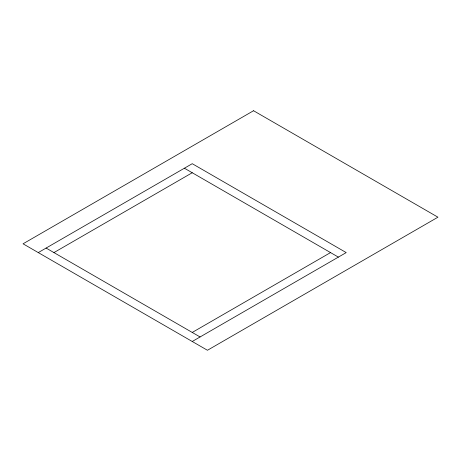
<?xml version="1.0" encoding="UTF-8"?>
<svg xmlns="http://www.w3.org/2000/svg" width="461" height="461" viewBox="0 0 461 461"><rect width="100%" height="100%" fill="white"/><g stroke="black" fill="none" stroke-linecap="round" stroke-linejoin="round"><path stroke-width="0.69" d="M38.263 252.593L192.237 163.695L346.211 252.593L192.237 341.486M53.937 252.593L192.237 172.742M192.237 332.439L330.537 252.593M184.4 168.219L338.374 257.117M46.1 248.064L200.074 336.962M253.55 110.732L23.05 243.806L207.45 350.268L437.95 217.194L253.55 110.732"/></g></svg>
